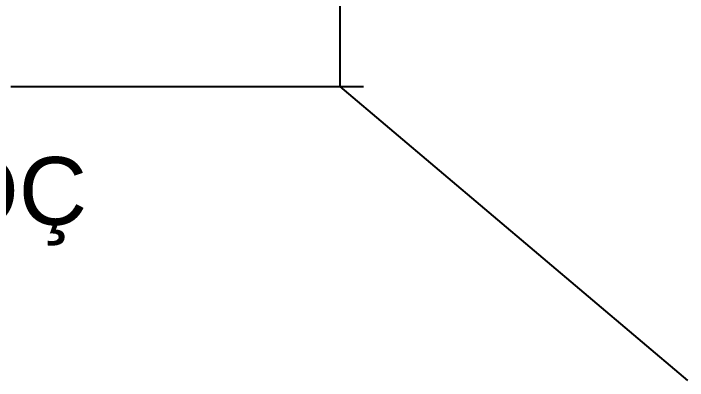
# Model space of a CAD drawing. Header units: millimetres. Extents: x 245 to 515, y 87 to 339.
# Drawn here: x 444.61 to 477.41, y 93.53 to 111.41 of the extents above; entities that cross this region are included whole.
import ezdxf

# ---------------------------------------------------------------- set-up
doc = ezdxf.new("R2010")
doc.units = ezdxf.units.MM
doc.layers.add('red', color=10, linetype='Continuous')
doc.layers.add('çziigi', color=10, linetype='Continuous')
doc.styles.get("Standard").update_dxf_attribs({"font": 'arial.ttf'})

msp = doc.modelspace()

# ---------------------------------------------------------------- linework, layer by layer
at = {"layer": 'red'}
for p, q in [((460.496, 114.359), (460.496, 107.854)), ((444.474, 107.854), (460.496, 107.854)), ((460.496, 107.854), (461.646, 107.854))]:
    msp.add_line(p, q, dxfattribs=at)
at = {"layer": 'çziigi'}
msp.add_line((460.496, 107.854), (477.41, 93.533), dxfattribs=at)

# ---------------------------------------------------------------- texts
at = {"layer": 'çziigi', "insert": (414.129, 104.417), "char_height": 3.29991, "attachment_point": 1}
msp.add_mtext_dynamic_manual_height_columns('TUĞBERK GÖÇ\\P115200084', width=51.24423, gutter_width=12.5, heights=[0], dxfattribs=at)

doc.saveas('drawing.dxf')
